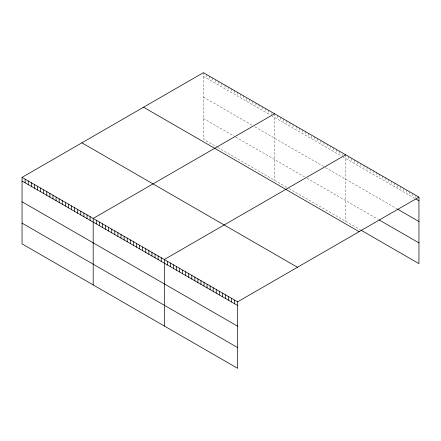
<?xml version="1.0" encoding="UTF-8"?>
<svg xmlns="http://www.w3.org/2000/svg" width="441" height="441" viewBox="0 0 441 441"><rect width="100%" height="100%" fill="white"/><g stroke="black" fill="none" stroke-linecap="round" stroke-linejoin="round"><path stroke-width="0.33" stroke-dasharray="2.21 1.65" d="M203.384 72.682L203.384 139.174L217.303 147.206M203.384 76.343L269.881 114.732M271.43 115.625L341.532 156.103M342.563 156.698L414.876 198.45M203.384 97.075L252.357 125.349M254.931 126.837L323.49 166.422M325.552 167.608L397.065 208.896M203.384 118.436L234.314 136.297M235.858 137.19L304.935 177.067M306.997 178.258L378.229 219.386M217.815 147.503L286.893 187.386M288.954 188.577L360.418 229.833M415.896 195.374L415.896 197.816M412.842 193.61L412.842 197.27M409.788 191.846L409.788 195.506M406.734 190.082L406.734 193.748M403.68 188.318L403.68 191.984M400.626 186.56L400.626 190.22M397.573 185.402L397.573 188.456M394.519 183.032L394.519 186.692M391.465 181.268L391.465 184.928M388.411 179.504L388.411 183.169M385.357 177.74L385.357 181.405M382.303 175.981L382.303 179.641M379.249 174.217L379.249 177.877M376.195 172.453L376.195 176.113M373.141 170.689L373.141 174.349M370.087 168.925L370.087 172.585M367.033 167.161L367.033 170.827M363.979 165.397L363.979 169.063M360.925 163.639L360.925 167.299M357.872 161.875L357.872 165.535M354.818 160.111L354.818 163.771M351.764 158.347L351.764 162.007M348.71 156.583L348.71 160.248M345.656 154.819L345.656 221.316M342.563 154.256L342.563 155.475M339.471 151.252L339.471 154.912M336.378 149.466L336.378 153.126M333.286 147.68L333.286 151.34M330.193 145.894L330.193 149.554M327.101 144.108L327.101 147.768M324.008 142.322L324.008 145.982M320.916 140.536L320.916 144.196M317.823 138.75L317.823 142.41M314.731 136.964L314.731 140.624M311.633 135.789L311.633 138.838M308.54 133.391L308.54 137.057M305.448 131.605L305.448 135.271M302.355 129.819L302.355 133.485M299.263 128.033L299.263 131.699M296.17 126.247L296.17 129.913M293.078 124.467L293.078 128.127M289.985 122.681L289.985 126.341M286.893 120.895L286.893 124.555M283.8 119.109L283.8 122.769M280.708 117.323L280.708 120.983M277.615 115.536L277.615 119.197M274.523 113.75L274.523 180.242M271.43 113.183L271.43 114.406M268.332 110.178L268.332 113.839M265.239 108.392L265.239 112.053M262.147 106.606L262.147 110.272M259.054 104.82L259.054 108.486M255.962 103.034L255.962 106.7M252.869 101.248L252.869 104.914M249.777 99.462L249.777 103.128M246.684 98.288L246.684 101.342M243.592 95.895L243.592 99.556M240.499 94.109L240.499 97.77M237.407 92.323L237.407 95.984M234.314 90.537L234.314 94.198M231.222 88.751L231.222 92.412M228.124 86.965L228.124 90.626M225.031 85.179L225.031 88.839M221.939 83.393L221.939 87.053M218.846 81.607L218.846 85.273M215.754 79.821L215.754 83.487M212.661 78.035L212.661 81.701M209.569 76.249L209.569 79.915M206.476 74.463L206.476 78.129"/><path stroke-width="0.66" d="M22.05 177.37L237.616 301.826L237.616 368.318L22.05 243.862L22.05 177.37L203.384 72.682L418.95 197.138L418.95 263.63L360.925 230.13M274.523 113.75L93.189 218.444L93.189 284.936M345.656 154.819L164.322 259.512L164.322 326.004M237.616 301.826L418.95 197.138M415.896 199.034L418.95 200.798M397.573 209.188L418.95 221.531M379.249 219.976L418.95 242.897M143.546 107.229L359.112 231.685M81.888 142.823L297.454 267.279M22.05 181.036L237.616 305.492M22.05 201.769L237.616 326.224M22.05 223.129L237.616 347.585M234.562 300.062L234.562 303.728M231.508 298.303L231.508 301.964M228.455 296.539L228.455 300.2M225.401 294.775L225.401 298.436M222.347 293.011L222.347 296.672M219.293 291.247L219.293 294.913M216.239 289.483L216.239 293.149M213.185 287.725L213.185 291.385M210.131 285.961L210.131 289.621M207.077 284.197L207.077 287.857M204.023 282.433L204.023 286.093M200.969 280.669L200.969 284.335M197.915 278.905L197.915 282.571M194.861 277.146L194.861 280.807M191.807 275.382L191.807 279.043M188.754 273.618L188.754 277.279M185.7 271.854L185.7 275.515M182.646 270.09L182.646 273.751M179.592 268.326L179.592 271.992M176.538 266.562L176.538 270.228M173.484 264.804L173.484 268.464M170.43 263.04L170.43 266.7M167.376 261.276L167.376 264.936M161.23 257.726L161.23 261.392M158.137 255.94L158.137 259.606M155.045 254.154L155.045 257.82M151.952 252.368L151.952 256.034M148.86 250.582L148.86 254.248M145.767 248.801L145.767 252.461M142.675 247.015L142.675 250.675M139.582 245.229L139.582 248.889M136.489 243.443L136.489 247.103M133.397 241.657L133.397 245.317M130.304 239.871L130.304 243.531M127.206 238.085L127.206 241.745M124.114 236.299L124.114 239.959M121.021 234.513L121.021 238.173M117.929 232.727L117.929 236.387M114.836 230.941L114.836 234.606M111.744 229.155L111.744 232.82M108.651 227.369L108.651 231.034M105.559 225.583L105.559 229.248M102.466 223.796L102.466 227.462M99.374 222.016L99.374 225.676M96.281 220.23L96.281 223.89M90.096 216.658L90.096 220.318M87.004 214.872L87.004 218.532M83.906 213.086L83.906 216.746M80.813 211.3L80.813 214.96M77.721 209.514L77.721 213.174M74.628 207.728L74.628 211.388M71.536 205.941L71.536 209.602M68.443 204.155L68.443 207.821M65.351 202.369L65.351 206.035M62.258 200.583L62.258 204.249M59.166 198.797L59.166 202.463M56.073 197.011L56.073 200.677M52.981 195.231L52.981 198.891M49.888 193.445L49.888 197.105M46.796 191.659L46.796 195.319M43.703 189.873L43.703 193.533M40.605 188.087L40.605 191.747M37.513 186.3L37.513 189.961M34.42 184.514L34.42 188.175M31.328 182.728L31.328 186.389M28.235 180.942L28.235 184.603M25.143 179.156L25.143 182.817"/></g></svg>
